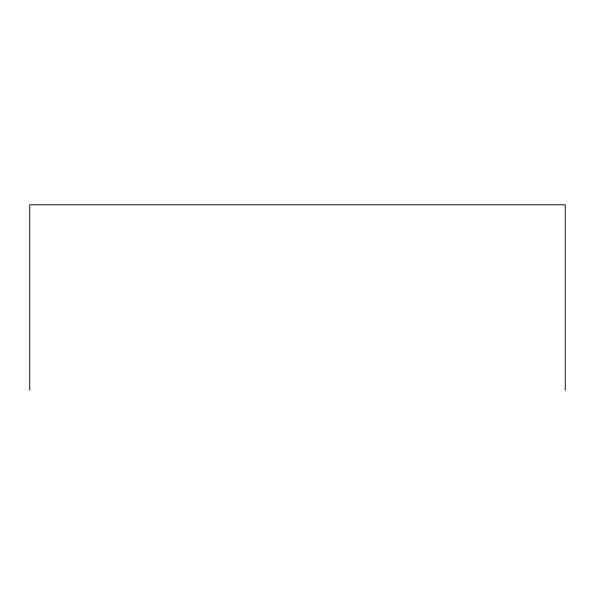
<?xml version="1.0" encoding="UTF-8"?>
<svg xmlns="http://www.w3.org/2000/svg" width="595" height="595" viewBox="0 0 595 595"><rect width="100%" height="100%" fill="white"/><g stroke="black" fill="none" stroke-linecap="round" stroke-linejoin="round"><path stroke-width="0.89" d="M565.25 390.201L565.25 204.799L29.75 204.799L29.75 390.201"/></g></svg>
